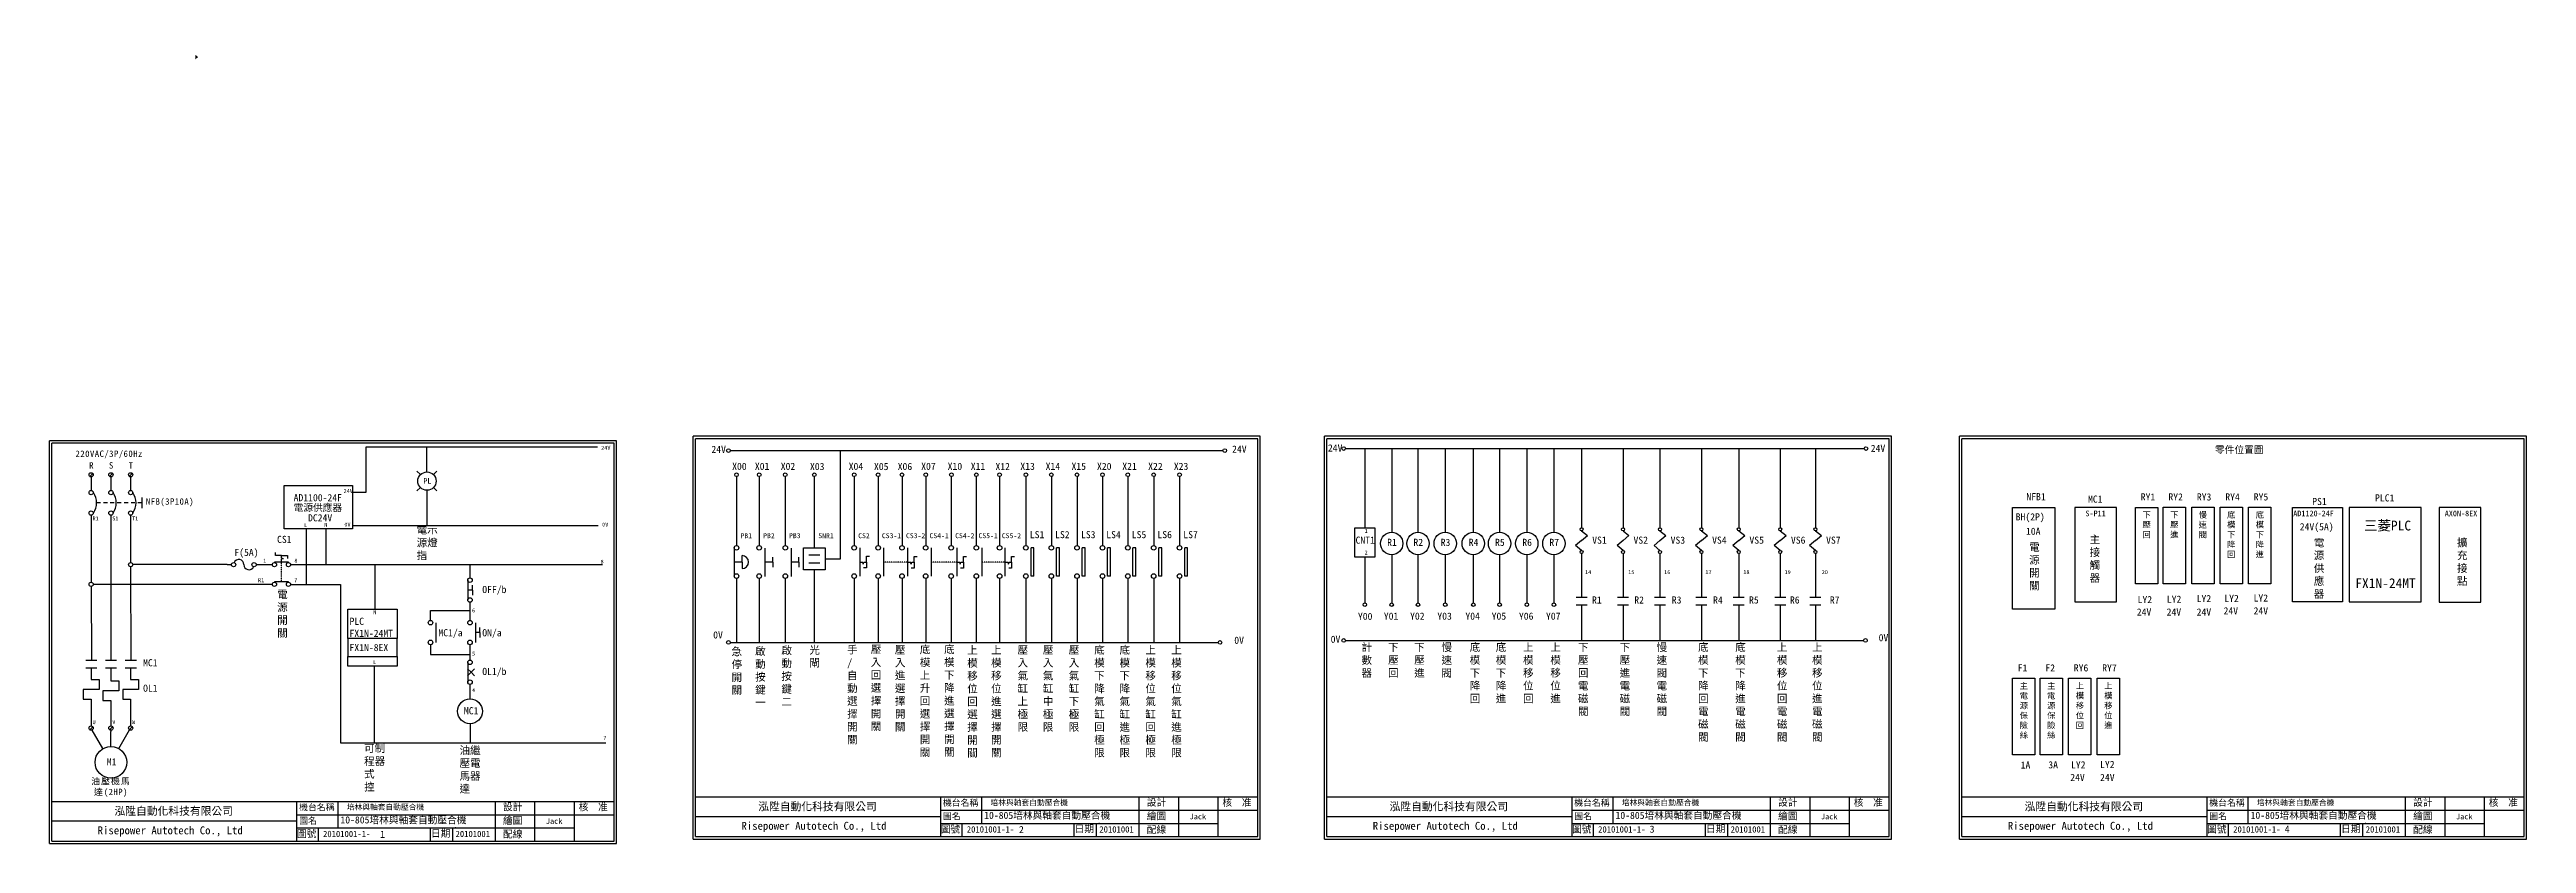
# Model space of a CAD drawing. Extents: x 134 to 1388, y -399 to 3.
import ezdxf
from ezdxf.enums import TextEntityAlignment as Align

# ---------------------------------------------------------------- set-up
doc = ezdxf.new("R2010")
doc.units = 0
doc.linetypes.add('DASHED', pattern=[0.2, 0.1, -0.1])
doc.linetypes.add('HIDDEN9', pattern=[3.5, 2, -1.5])
doc.layers.get('0').update_dxf_attribs({"linetype": 'CONTINUOUS'})
for name, color, linetype in [('7', 7, 'CONTINUOUS'), ('圖框層', 7, 'CONTINUOUS'), ('文字層', 4, 'CONTINUOUS'), ('標尺寸層', 3, 'CONTINUOUS')]:
    doc.layers.add(name, color=color, linetype=linetype)
doc.styles.add('CNS', font='romanc.shx', dxfattribs={"bigfont": 'chineset.shx'})
doc.styles.add('STSL', font='KAIU.TTF')
doc.styles.add('標楷體', font='KAIU.TTF')

# ---------------------------------------------------------------- blocks, each defined once
blk = doc.blocks.new('門把組立機圖框')
at = {"layer": '圖框層', "color": 7}
for p, q in [((287, 0), (0, 0)), ((0, -204), (0, 0)), ((287, -204), (287, 0)), ((285.8, -1.2), (1.2, -1.2)), ((1.2, -202.7), (1.2, -1.2)), ((285.8, -202.7), (285.8, -1.2)), ((1.2, -182.7), (111.7, -182.7)), ((111.7, -182.7), (285.8, -182.7)), ((125.3, -202.7), (125.3, -182.7)), ((225.8, -202.7), (225.8, -182.7)), ((245.8, -202.7), (245.8, -182.7)), ((265.8, -202.7), (265.8, -182.7)), ((125.3, -189.4), (285.8, -189.4)), ((125.3, -196.1), (265.8, -196.1)), ((136.2, -202.7), (136.2, -196)), ((0, -204), (287, -204)), ((1.2, -202.7), (285.8, -202.7))]:
    blk.add_line(p, q, dxfattribs=at)
at = {"layer": '圖框層', "color": 4}
blk.add_point((205.5, -196.1), dxfattribs=at)
at = {"layer": '標尺寸層', "color": 7}
for p, q in [((146.1, -196.1), (146.1, -182.7)), ((125.3, -192.7), (1.2, -192.7)), ((192.9, -202.7), (192.9, -196.1)), ((204.2, -202.7), (204.2, -196.1))]:
    blk.add_line(p, q, dxfattribs=at)
at = {"insert": (147.3, -190.2), "char_height": 3.6, "width": 80.5, "attachment_point": 1, "style": 'CNS'}
blk.add_mtext('{\\fDFKai-SB|b0|i0|c136|p65;\\C4;10-805培林與軸套自動壓合機}', dxfattribs=at)
at = {"layer": '圖框層', "color": 4, "style": 'STSL'}
for s, height, p in [('泓陞自動化科技有限公司', 4, (32.9, -189.5)), ('培林與軸套自動壓合機', 2.8, (150.5, -186.9)), ('設計', 3.6, (229.6, -187.2)), ('核  准', 3.6, (267.9, -187.3)), ('Risepower Autotech Co., Ltd', 4, (24.4, -199.3)), ('圖號', 3.6, (125.3, -200.8)), ('20101001-1-', 3.2, (138.5, -200.7)), ('日期', 3.6, (193.1, -200.6)), ('繪圖', 3.6, (229.6, -194.1)), ('配線', 3.6, (229.6, -201)), ('Jack', 2.8, (251.3, -194))]:
    blk.add_text(s, height=height, dxfattribs=at).set_placement(p)
at = {"layer": '文字層', "color": 4, "style": 'STSL'}
for s, p in [('機台名稱', (126.4, -187.2)), ('圖名', (126.4, -194)), ('20101001', (205.6, -200.7))]:
    blk.add_text(s, height=3.2, dxfattribs=at).set_placement(p)
blk = doc.blocks.new('FUSE')
at = {"color": 7}
for p, q in [((0, 0), (2.1, 0)), ((14.6, 0), (16.8, 0))]:
    blk.add_line(p, q, dxfattribs=at)
for centre in [(3.2, 0), (13.6, 0)]:
    blk.add_circle(centre, 1.07)
for centre, start, end in [((5.8, 0), 0, 156.116), ((11, 0), 180, 336.116)]:
    blk.add_arc(centre, 2.59, start, end, dxfattribs=at)

msp = doc.modelspace()

# ---------------------------------------------------------------- hatches: boundary and pattern name
at = {"layer": '標尺寸層'}
h = msp.add_hatch(color=7, dxfattribs=at)
edge = h.paths.add_edge_path(flags=17)
edge.add_line((209.3, -0.8), (207.8, -2))
edge = h.paths.add_edge_path(flags=17)
edge.add_line((209.3, -0.8), (207.8, 0.4))
edge = h.paths.add_edge_path(flags=16)
edge.add_line((207.8, 3), (207.8, -4.7))
h.paths.add_polyline_path([(207.8, 3), (207.8, -4.7)], flags=17)
edge = h.paths.add_edge_path()
edge.add_line((209.3, -0.8), (207.8, -2))
edge.add_line((209.3, -0.8), (207.8, 0.4))
edge.add_line((207.8, 3), (207.8, -4.7))

# ---------------------------------------------------------------- linework, layer by layer
for p, q in [((411.4, -198.4), (294.1, -198.4)), ((294.1, -198.4), (294.1, -221.4)), ((325.1, -207), (325.1, -198.4)), ((534.4, -255), (534.4, -200.1)), ((155.9, -211.7), (154.4, -213.2)), ((165.9, -211.7), (164.4, -213.2)), ((175.9, -211.7), (174.4, -213.2)), ((321.8, -212.3), (320, -210.5)), ((325.1, -210.9), (325.1, -207)), ((328.4, -212.3), (330.1, -210.5)), ((294.1, -221.4), (287.4, -221.4)), ((321.8, -218.9), (320, -220.6)), ((325.1, -220.2), (325.1, -224.2)), ((325.1, -224.2), (325.1, -238.3)), ((328.4, -218.9), (330.1, -220.6)), ((155.1, -232.9), (155.1, -266.8)), ((165.1, -232.9), (165.1, -306.3)), ((175.1, -232.9), (175.1, -256.8)), ((264, -239.8), (264, -267.9)), ((273.9, -239.8), (273.9, -257.9)), ((411.7, -238.3), (287.4, -238.3)), ((632.4, -249.4), (630.9, -249.4)), ((645.3, -249.4), (643.8, -249.4)), ((658.3, -249.4), (656.8, -249.4)), ((671.2, -249.4), (669.7, -249.4)), ((684, -249.4), (682.5, -249.4)), ((697.1, -249.4), (695.6, -249.4)), ((710.2, -249.4), (708.7, -249.4)), ((794.9, -254.2), (794.9, -239.2)), ((794.9, -239.2), (799.9, -239.2)), ((799.9, -239.2), (804.9, -239.2)), ((804.9, -239.2), (804.9, -254.2)), ((175.1, -259), (175.2, -306.3)), ((224, -257.9), (176.2, -257.9)), ((240.8, -257.9), (246.8, -257.9)), ((248.5, -253.3), (248.5, -251.8)), ((251.5, -253.3), (248.5, -253.3)), ((251.5, -253.3), (254.5, -253.3)), ((252.5, -254.9), (251.5, -254.6)), ((252.5, -254.9), (251.5, -255.1)), ((254.5, -253.3), (254.5, -254.8)), ((256.1, -257.9), (414, -257.9)), ((270.9, -257.9), (358.9, -257.9)), ((298.7, -257.9), (298.7, -280.3)), ((346.9, -264.7), (346.9, -257.9)), ((484.6, -256.6), (484.6, -253.2)), ((484.6, -256.6), (484.6, -259.9)), ((500.2, -256.7), (500.2, -254.2)), ((500.2, -256.7), (500.2, -259.2)), ((513.4, -256.7), (513.4, -254.2)), ((513.4, -256.7), (513.4, -259.2)), ((526.7, -255), (534.4, -255)), ((546, -257.6), (545.7, -256.6)), ((546, -257.6), (546.3, -256.6)), ((547.6, -259.6), (546.1, -259.6)), ((547.6, -256.6), (547.6, -253.6)), ((547.6, -253.6), (549.1, -253.6)), ((547.6, -256.6), (547.6, -259.6)), ((570.2, -257.7), (569.9, -256.7)), ((570.2, -257.7), (570.5, -256.7)), ((570.2, -257.7), (570.2, -256.7)), ((571.8, -259.7), (570.3, -259.7)), ((571.8, -256.7), (571.8, -253.7)), ((571.8, -253.7), (573.3, -253.7)), ((571.8, -256.7), (571.8, -259.7)), ((595.1, -257.7), (594.8, -256.7)), ((595.1, -257.7), (595.4, -256.7)), ((595.1, -257.7), (595.1, -256.7)), ((596.7, -259.7), (595.2, -259.7)), ((596.7, -256.7), (596.7, -253.7)), ((596.7, -253.7), (598.2, -253.7)), ((596.7, -256.7), (596.7, -259.7)), ((619.5, -257.7), (619.3, -256.7)), ((619.5, -257.7), (619.8, -256.7)), ((619.5, -257.7), (619.5, -256.7)), ((621.1, -259.7), (619.6, -259.7)), ((621.1, -256.7), (621.1, -253.7)), ((621.1, -253.7), (622.6, -253.7)), ((621.1, -256.7), (621.1, -259.7)), ((804.9, -254.2), (794.9, -254.2)), ((155.1, -269), (155.2, -306.3)), ((246.8, -267.9), (156.2, -267.9)), ((256.1, -267.9), (281.3, -267.9)), ((281.3, -267.9), (281.3, -348.1)), ((345.8, -265.8), (345.8, -275.8)), ((348.1, -270.8), (348.1, -268.3)), ((348.1, -270.8), (348.1, -273.3)), ((632.4, -263.7), (630.9, -263.7)), ((645.3, -263.7), (643.8, -263.7)), ((658.3, -263.7), (656.8, -263.7)), ((671.2, -263.7), (669.7, -263.7)), ((684, -263.7), (682.5, -263.7)), ((697.1, -263.7), (695.6, -263.7)), ((710.2, -263.7), (708.7, -263.7)), ((285.1, -280.4), (310.1, -280.4)), ((285.1, -295.4), (285.1, -280.4)), ((310.1, -280.4), (310.1, -295.4)), ((326.9, -286.2), (326.9, -281.2)), ((326.9, -281.2), (346.9, -281.2)), ((329.6, -287.3), (329.6, -297.3)), ((346.9, -286.2), (346.9, -277)), ((349.6, -287.3), (349.6, -297.3)), ((310.1, -295.4), (285.1, -295.4)), ((285.1, -295.4), (285.1, -304.4)), ((310.1, -304.4), (310.1, -295.4)), ((326.9, -298.5), (326.9, -303.5)), ((346.9, -306.2), (346.9, -298.5)), ((351.9, -292.3), (351.9, -289.8)), ((351.9, -292.3), (351.9, -294.8)), ((155.1, -310.2), (155.1, -316.1)), ((165.1, -310.2), (165.1, -316.8)), ((175.1, -310.2), (175.1, -316.1)), ((285.1, -304.4), (310.1, -304.4)), ((285.1, -309.4), (285.1, -304.4)), ((310.1, -309.4), (285.1, -309.4)), ((298.4, -309.4), (298.4, -348.1)), ((310.1, -304.4), (310.1, -309.4)), ((326.9, -303.5), (346.9, -303.5)), ((345.7, -314.2), (349.2, -310.6)), ((347.5, -312.4), (345.7, -310.6)), ((345.8, -307.4), (345.8, -317.4)), ((347.5, -312.4), (349.2, -314.2)), ((159.1, -321.1), (151.1, -321.1)), ((151.1, -321.1), (151.1, -326.1)), ((155.1, -316.1), (159.1, -316.1)), ((159.1, -316.1), (159.1, -321.1)), ((169.1, -321.8), (161.1, -321.8)), ((161.1, -321.8), (161.1, -326.8)), ((165.1, -316.8), (169.1, -316.8)), ((169.1, -316.8), (169.1, -321.8)), ((179.1, -321.1), (171.1, -321.1)), ((171.1, -321.1), (171.1, -326.1)), ((175.1, -316.1), (179.1, -316.1)), ((179.1, -316.1), (179.1, -321.1)), ((346.9, -325.9), (346.9, -318.5)), ((151.1, -326.1), (155.1, -326.1)), ((155.1, -326.1), (155.1, -331.1)), ((155.1, -326.1), (155.1, -339.7)), ((161.1, -326.8), (165.1, -326.8)), ((165.1, -326.8), (165.1, -339.7)), ((171.1, -326.1), (175.1, -326.1)), ((175.1, -326.1), (175.1, -339.7)), ((346.9, -338.5), (346.9, -348.1)), ((155.9, -340), (154.4, -341.5)), ((161.1, -351.1), (155.6, -341.7)), ((165.9, -340), (164.4, -341.5)), ((165.1, -341.8), (165.1, -342.4)), ((165.1, -350), (165.1, -342.4)), ((169.1, -351.1), (174.6, -341.6)), ((175.9, -340), (174.4, -341.5)), ((281.3, -348.1), (415.7, -348.1))]:
    msp.add_line(p, q)
at = {"color": 7, "linetype": 'HIDDEN9'}
msp.add_line((180.8, -226.6), (157.8, -226.6), dxfattribs=at)
for points in [[(252.9, -217.9), (287.4, -217.9), (287.4, -239.7), (252.9, -239.7)], [(515.7, -249.4), (526.7, -249.4), (526.7, -260.6), (515.7, -260.6)]]:
    msp.add_lwpolyline(points, close=True)
at = {"color": 7}
for points in [[(1180.4, -228.9), (1159.3, -228.9), (1159.3, -276.8), (1180.4, -276.8)], [(1334.7, -228.9), (1298.2, -228.9), (1298.2, -276.8), (1334.7, -276.8)], [(1364.9, -228.9), (1343.8, -228.9), (1343.8, -276.9), (1364.9, -276.9)]]:
    msp.add_lwpolyline(points, close=True, dxfattribs=at)
for centre, radius in [((155.1, -212.4), 1.07), ((165.1, -212.4), 1.07), ((175.1, -212.4), 1.07), ((325.1, -215.6), 4.64), ((155.1, -221.4), 1.07), ((165.1, -221.4), 1.07), ((175.1, -221.4), 1.07), ((155.1, -231.8), 1.07), ((165.1, -231.8), 1.07), ((175.1, -231.8), 1.07), ((175.1, -257.9), 1.07), ((155.1, -267.9), 1.07), ((346.9, -332.2), 6.3), ((155.1, -340.7), 1.07), ((165.1, -358), 8), ((165.1, -340.7), 1.07), ((175.1, -340.7), 1.07)]:
    msp.add_circle(centre, radius)
for centre in [(148.8, -226.6), (158.8, -226.6), (168.8, -226.6)]:
    msp.add_arc(centre, 9.05, 325.1286, 34.8714, dxfattribs=at)
msp.add_arc((484.6, -256.6), 3.31, 270, 90)
at = {"layer": '7'}
for p, q in [((247.9, -256.5), (255, -256.5)), ((251.5, -254.6), (251.5, -253.3)), ((251.5, -256.5), (251.5, -255.1)), ((544.4, -256.6), (545.7, -256.6)), ((546.3, -256.6), (547.6, -256.6)), ((568.6, -256.7), (569.9, -256.7)), ((570.5, -256.7), (571.8, -256.7)), ((593.5, -256.7), (594.8, -256.7)), ((595.4, -256.7), (596.7, -256.7)), ((617.9, -256.7), (619.3, -256.7)), ((619.8, -256.7), (621.1, -256.7)), ((247.9, -266.5), (255, -266.5))]:
    msp.add_line(p, q, dxfattribs=at)
at = {"layer": '7', "linetype": 'DASHED'}
msp.add_line((251.5, -266.5), (251.5, -256.5), dxfattribs=at)
at = {"layer": '7'}
for centre in [(247.9, -257.9), (255, -257.9), (247.9, -267.9), (255, -267.9)]:
    msp.add_circle(centre, 1.07, dxfattribs=at)
at = {"layer": '標尺寸層', "color": 7}
for p, q in [((478.6, -200.1), (728.1, -200.1)), ((790.1, -199.1), (1052.7, -199.1)), ((799.9, -199.1), (799.9, -239.2)), ((813.5, -199.1), (813.5, -241.5)), ((826.8, -199.1), (826.8, -241.5)), ((840.6, -199.1), (840.6, -241.5)), ((854.8, -199.1), (854.8, -241.5)), ((868.1, -199.1), (868.1, -241.5)), ((881.9, -199.1), (881.9, -241.5)), ((895.6, -199.1), (895.6, -241.5)), ((909.6, -199.1), (909.6, -239.2)), ((930.6, -199.1), (930.6, -239.2)), ((949.3, -199.1), (949.3, -239.2)), ((970.3, -199.1), (970.3, -239.2)), ((989.2, -199.1), (989.2, -239.2)), ((1010.2, -199.1), (1010.2, -239.2)), ((1028, -199.1), (1028, -239.2)), ((155.1, -213.5), (155.1, -220.4)), ((165.1, -213.5), (165.1, -220.4)), ((175.1, -213.5), (175.1, -220.4)), ((180.8, -223.9), (180.8, -229.3)), ((481.8, -213.4), (481.8, -248.3)), ((493.3, -213.4), (493.3, -248.3)), ((506.5, -213.4), (506.5, -248.3)), ((521.2, -213.4), (521.2, -249.4)), ((541.4, -213.4), (541.4, -248.3)), ((553.5, -213.4), (553.5, -248.3)), ((565.6, -213.4), (565.6, -248.3)), ((577.6, -213.4), (577.6, -248.3)), ((590.5, -213.4), (590.5, -248.3)), ((603.2, -213.4), (603.2, -248.3)), ((615, -213.4), (615, -248.3)), ((628.3, -213.4), (628.3, -248.3)), ((641.2, -213.4), (641.2, -248.3)), ((654.2, -213.4), (654.2, -248.3)), ((667.1, -213.4), (667.1, -248.3)), ((679.9, -213.4), (679.9, -248.3)), ((693, -213.4), (693, -248.3)), ((706.1, -213.4), (706.1, -248.3)), ((155.1, -232.9), (155.1, -232.9)), ((165.1, -232.9), (165.1, -232.9)), ((175.1, -232.9), (175.1, -232.9)), ((480.7, -249.4), (480.7, -263.7)), ((496.4, -263.9), (496.4, -249.6)), ((509.6, -263.9), (509.6, -249.6)), ((544.4, -263.7), (544.4, -249.4)), ((556.4, -263.7), (556.4, -249.4)), ((568.6, -263.7), (568.6, -249.4)), ((580.5, -263.7), (580.5, -249.4)), ((593.5, -263.7), (593.5, -249.4)), ((606.2, -263.7), (606.2, -249.4)), ((617.9, -263.7), (617.9, -249.4)), ((630.9, -263.7), (630.9, -249.4)), ((632.4, -263.7), (632.4, -249.4)), ((643.8, -263.7), (643.8, -249.4)), ((645.3, -263.7), (645.3, -249.4)), ((656.8, -263.7), (656.8, -249.4)), ((658.3, -263.7), (658.3, -249.4)), ((669.7, -263.7), (669.7, -249.4)), ((671.2, -263.7), (671.2, -249.4)), ((682.5, -263.7), (682.5, -249.4)), ((684, -263.7), (684, -249.4)), ((695.6, -263.7), (695.6, -249.4)), ((697.1, -263.7), (697.1, -249.4)), ((708.7, -263.7), (708.7, -249.4)), ((710.2, -263.7), (710.2, -249.4)), ((909.6, -245.7), (906.6, -248.2)), ((909.6, -250.7), (906.6, -248.2)), ((909.6, -240.7), (912.6, -243.2)), ((909.6, -245.7), (912.6, -243.2)), ((930.6, -245.7), (927.6, -248.2)), ((930.6, -250.7), (927.6, -248.2)), ((930.6, -240.7), (933.6, -243.2)), ((930.6, -245.7), (933.6, -243.2)), ((949.3, -245.7), (946.3, -248.2)), ((949.3, -250.7), (946.3, -248.2)), ((949.3, -240.7), (952.3, -243.2)), ((949.3, -245.7), (952.3, -243.2)), ((970.3, -245.7), (967.3, -248.2)), ((970.3, -250.7), (967.3, -248.2)), ((970.3, -240.7), (973.3, -243.2)), ((970.3, -245.7), (973.3, -243.2)), ((989.2, -245.7), (986.2, -248.2)), ((989.2, -250.7), (986.2, -248.2)), ((989.2, -240.7), (992.2, -243.2)), ((989.2, -245.7), (992.2, -243.2)), ((1010.2, -245.7), (1007.2, -248.2)), ((1010.2, -250.7), (1007.2, -248.2)), ((1010.2, -240.7), (1013.2, -243.2)), ((1010.2, -245.7), (1013.2, -243.2)), ((1028, -245.7), (1025, -248.2)), ((1028, -250.7), (1025, -248.2)), ((1028, -240.7), (1031, -243.2)), ((1028, -245.7), (1031, -243.2)), ((484.6, -256.6), (480.7, -256.6)), ((500.2, -256.7), (496.4, -256.7)), ((513.4, -256.7), (509.6, -256.7)), ((518.4, -253), (524, -253)), ((518.4, -257), (524, -257)), ((521.2, -260.6), (521.2, -297.3)), ((799.9, -254.2), (799.9, -277.3)), ((813.5, -252.8), (813.5, -277.3)), ((826.8, -252.8), (826.8, -277.3)), ((840.6, -252.8), (840.6, -277.3)), ((854.8, -252.8), (854.8, -277.3)), ((868.1, -252.8), (868.1, -277.3)), ((881.9, -252.8), (881.9, -277.3)), ((895.6, -252.8), (895.6, -277.3)), ((909.6, -252.2), (909.6, -274.3)), ((930.6, -252.2), (930.6, -274.3)), ((949.3, -252.2), (949.3, -274.3)), ((970.3, -252.2), (970.3, -274.3)), ((989.2, -252.2), (989.2, -274.3)), ((1010.2, -252.2), (1010.2, -274.3)), ((1028, -252.2), (1028, -274.3)), ((348.1, -270.8), (345.8, -270.8)), ((481.8, -264.8), (481.8, -297.3)), ((493.3, -264.8), (493.3, -297.3)), ((506.5, -264.8), (506.5, -297.3)), ((541.4, -264.8), (541.4, -297.3)), ((541.4, -264.8), (541.4, -297.3)), ((553.5, -264.8), (553.5, -297.3)), ((565.6, -264.8), (565.6, -297.3)), ((577.6, -264.8), (577.6, -297.3)), ((590.5, -264.8), (590.5, -297.3)), ((603.2, -264.8), (603.2, -297.3)), ((603.2, -264.8), (603.2, -297.3)), ((615, -264.8), (615, -297.3)), ((628.3, -264.8), (628.3, -297.3)), ((628.3, -264.8), (628.3, -297.3)), ((641.2, -264.8), (641.2, -297.3)), ((641.2, -264.8), (641.2, -297.3)), ((654.2, -264.8), (654.2, -297.3)), ((654.2, -264.8), (654.2, -297.3)), ((667.1, -264.8), (667.1, -297.3)), ((667.1, -264.8), (667.1, -297.3)), ((679.9, -264.8), (679.9, -297.3)), ((679.9, -264.8), (679.9, -297.3)), ((693, -264.8), (693, -297.3)), ((693, -264.8), (693, -297.3)), ((706.1, -264.8), (706.1, -297.3)), ((706.1, -264.8), (706.1, -297.3)), ((906.8, -274.3), (912.4, -274.3)), ((927.8, -274.3), (933.3, -274.3)), ((946.5, -274.3), (952.1, -274.3)), ((967.5, -274.3), (973.1, -274.3)), ((986.4, -274.3), (992, -274.3)), ((1007.4, -274.3), (1013, -274.3)), ((1025.2, -274.3), (1030.8, -274.3)), ((906.8, -278.2), (912.4, -278.2)), ((909.6, -278.2), (909.6, -296.3)), ((927.8, -278.2), (933.3, -278.2)), ((930.6, -278.2), (930.6, -296.3)), ((946.5, -278.2), (952.1, -278.2)), ((949.3, -278.2), (949.3, -296.3)), ((967.5, -278.2), (973.1, -278.2)), ((970.3, -278.2), (970.3, -296.3)), ((986.4, -278.2), (992, -278.2)), ((989.2, -278.2), (989.2, -296.3)), ((1007.4, -278.2), (1013, -278.2)), ((1010.2, -278.2), (1010.2, -296.3)), ((1025.2, -278.2), (1030.8, -278.2)), ((1028, -278.2), (1028, -296.3)), ((351.9, -292.3), (349.6, -292.3)), ((478.8, -297.3), (725.7, -297.3)), ((790.1, -296.3), (1052.4, -296.3)), ((152.4, -306.3), (158, -306.3)), ((152.4, -310.2), (158, -310.2)), ((155.1, -310.2), (155.1, -316.1)), ((162.4, -306.3), (168, -306.3)), ((162.4, -310.2), (168, -310.2)), ((172.4, -306.3), (178, -306.3)), ((172.4, -310.2), (178, -310.2))]:
    msp.add_line(p, q, dxfattribs=at)
at = {"layer": '標尺寸層', "color": 7, "linetype": 'DASHED'}
for p, q in [((568.6, -256.7), (556.4, -256.7)), ((593.5, -256.7), (580.5, -256.7)), ((617.9, -256.7), (606.2, -256.7))]:
    msp.add_line(p, q, dxfattribs=at)
at = {"layer": '標尺寸層', "color": 7}
for points in [[(1127.7, -228.9), (1149.2, -228.9), (1149.2, -280.4), (1127.7, -280.4)], [(1190.1, -228.9), (1201.4, -228.9), (1201.4, -267.7), (1190.1, -267.7)], [(1204, -228.8), (1215.3, -228.8), (1215.3, -267.6), (1204, -267.6)], [(1218.5, -228.8), (1229.8, -228.8), (1229.8, -267.6), (1218.5, -267.6)], [(1232.9, -228.8), (1244.2, -228.8), (1244.2, -267.6), (1232.9, -267.6)], [(1247.3, -228.8), (1258.6, -228.8), (1258.6, -267.6), (1247.3, -267.6)], [(1269.5, -228.9), (1294.9, -228.9), (1294.9, -276.8), (1269.5, -276.8)], [(1127.8, -315.4), (1139.1, -315.4), (1139.1, -354.2), (1127.8, -354.2)], [(1141.8, -315.4), (1153.1, -315.4), (1153.1, -354.2), (1141.8, -354.2)], [(1156.2, -315.4), (1167.5, -315.4), (1167.5, -354.2), (1156.2, -354.2)], [(1170.6, -315.4), (1181.9, -315.4), (1181.9, -354.2), (1170.6, -354.2)]]:
    msp.add_lwpolyline(points, close=True, dxfattribs=at)
for centre, radius in [((477.7, -200.1), 0.92), ((729, -200.1), 0.92), ((789.2, -199.1), 0.92), ((1053.6, -199.1), 0.92), ((481.8, -212.4), 0.92), ((493.3, -212.4), 0.92), ((506.5, -212.4), 0.92), ((506.5, -212.4), 0.92), ((521.2, -212.4), 0.92), ((541.4, -212.4), 0.92), ((553.5, -212.4), 0.92), ((565.6, -212.4), 0.92), ((577.6, -212.4), 0.92), ((577.6, -212.4), 0.92), ((590.6, -212.4), 0.92), ((603.2, -212.4), 0.92), ((615, -212.4), 0.92), ((628.3, -212.4), 0.92), ((641.2, -212.4), 0.92), ((654.2, -212.4), 0.92), ((667.1, -212.4), 0.92), ((679.9, -212.4), 0.92), ((693, -212.4), 0.92), ((706.1, -212.4), 0.92), ((481.8, -249.4), 1.15), ((493.3, -249.4), 1.15), ((506.5, -249.4), 1.15), ((541.4, -249.4), 1.15), ((553.5, -249.4), 1.15), ((565.6, -249.4), 1.15), ((577.6, -249.4), 1.15), ((590.5, -249.4), 1.15), ((603.2, -249.4), 1.15), ((615, -249.4), 1.15), ((628.3, -249.4), 1.15), ((641.2, -249.4), 1.15), ((654.2, -249.4), 1.15), ((667.1, -249.4), 1.15), ((679.9, -249.4), 1.15), ((693, -249.4), 1.15), ((706.1, -249.4), 1.15), ((813.5, -247.2), 5.66), ((826.8, -247.2), 5.66), ((840.6, -247.2), 5.66), ((854.8, -247.2), 5.66), ((868.1, -247.2), 5.66), ((881.9, -247.2), 5.66), ((895.6, -247.2), 5.66), ((909.6, -240), 0.751), ((909.6, -251.5), 0.751), ((930.6, -240), 0.751), ((930.6, -251.5), 0.751), ((949.3, -240), 0.751), ((949.3, -251.5), 0.751), ((970.3, -240), 0.751), ((970.3, -251.5), 0.751), ((989.2, -240), 0.751), ((989.2, -251.5), 0.751), ((1010.2, -240), 0.751), ((1010.2, -251.5), 0.751), ((1028, -240), 0.751), ((1028, -251.5), 0.751), ((481.8, -263.7), 1.15), ((493.3, -263.7), 1.15), ((506.5, -263.7), 1.15), ((541.4, -263.7), 1.15), ((553.5, -263.7), 1.15), ((565.6, -263.7), 1.15), ((577.6, -263.7), 1.15), ((590.5, -263.7), 1.15), ((603.2, -263.7), 1.15), ((615, -263.7), 1.15), ((628.3, -263.7), 1.15), ((641.2, -263.7), 1.15), ((654.2, -263.7), 1.15), ((667.1, -263.7), 1.15), ((679.9, -263.7), 1.15), ((693, -263.7), 1.15), ((706.1, -263.7), 1.15), ((346.9, -265.8), 1.15), ((346.9, -275.8), 1.15), ((326.9, -287.3), 1.15), ((346.9, -287.3), 1.15), ((799.9, -278.2), 0.92), ((813.5, -278.2), 0.92), ((826.8, -278.2), 0.92), ((840.6, -278.2), 0.92), ((854.8, -278.2), 0.92), ((868.1, -278.2), 0.92), ((881.9, -278.2), 0.92), ((895.6, -278.2), 0.92), ((326.9, -297.3), 1.15), ((346.9, -297.3), 1.15), ((477.7, -297.3), 0.92), ((726.6, -297.3), 0.92), ((789.2, -296.3), 0.92), ((1053.3, -296.3), 0.92), ((346.9, -307.4), 1.15), ((346.9, -317.4), 1.15)]:
    msp.add_circle(centre, radius, dxfattribs=at)

# ---------------------------------------------------------------- block references
at = {"color": 7}
for name, p in [('門把組立機圖框', (134, -195.2)), ('門把組立機圖框', (459.9, -192.9)), ('門把組立機圖框', (779.5, -192.9)), ('門把組立機圖框', (1101, -192.9)), ('FUSE', (224, -257.9))]:
    msp.add_blockref(name, p, dxfattribs=at)

# ---------------------------------------------------------------- texts
msp.add_text('PL', height=2.86, dxfattribs=at).set_placement((325.3, -215.5), align=Align.MIDDLE_CENTER)
at = {"color": 0, "char_height": 3.25, "style": '標楷體'}
for s, insert, width, attachment_point in [('\\pt6.5;{\\T1.1;220VAC/3P/60Hz}', (147.2, -200.1), 35.213, 1), ('\\pt6.5;{\\T1.1;R}', (154.1, -206), 2, 1), ('\\pt6.5;{\\T1.1;S}', (164.1, -206), 2, 1), ('\\pt6.5;{\\T1.1;T}', (174.1, -206), 2, 1), ('\\pt6.5;{\\T1.1;NFB(3P10A)}', (195, -224.3), 24.607, 2), ('{\\T1.1;油壓機馬達(2HP)}', (165.1, -366), 24.145, 2)]:
    msp.add_mtext(s, dxfattribs=dict(at, insert=insert, width=width, attachment_point=attachment_point))
at = {"char_height": 3.6, "attachment_point": 1, "style": 'CNS'}
for s, insert, width in [('{\\fDFKai-SB|b0|i0|c136|p65;\\C4;1}', (301.4, -392.7), 7.386), ('{\\fDFKai-SB|b0|i0|c136|p65;\\C4;2}', (624.8, -390.3), 7.386), ('{\\fDFKai-SB|b0|i0|c136|p65;\\C4;3}', (944.1, -390.1), 3.816), ('{\\fDFKai-SB|b0|i0|c136|p65;\\C4;4}', (1265.6, -390.1), 3.816)]:
    msp.add_mtext(s, dxfattribs=dict(at, insert=insert, width=width))
at = {"layer": '圖框層', "color": 4, "style": 'STSL'}
for s, height, p in [('24V', 2, (413.3, -199.7)), ('24V', 3.6, (469.1, -201.3)), ('24V', 3.6, (732.7, -201.2)), ('零件位置圖', 3.6, (1230.3, -201.5)), ('X00', 3.6, (479.6, -209.9)), ('X01', 3.6, (491.1, -209.9)), ('X02', 3.6, (504.2, -209.9)), ('X03', 3.6, (519, -210)), ('X04', 3.6, (538.6, -209.9)), ('X05', 3.6, (551.4, -210)), ('X06', 3.6, (563.4, -210)), ('X07', 3.6, (575.3, -209.9)), ('X10', 3.6, (588.7, -209.9)), ('X11', 3.6, (600.4, -209.9)), ('X12', 3.6, (612.9, -210)), ('X13', 3.6, (625.5, -209.9)), ('X14', 3.6, (638.3, -209.9)), ('X15', 3.6, (651.4, -209.9)), ('X20', 3.6, (664.3, -209.9)), ('X21', 3.6, (677.1, -209.9)), ('X22', 3.6, (690.2, -209.9)), ('X23', 3.6, (703.2, -209.9)), ('AD1100-24F', 3.6, (257.6, -225.8)), ('24V', 2, (282.9, -221.6)), ('NFB1', 3.6, (1134.8, -225.3)), ('MC1', 3.6, (1166, -226.5)), ('RY1', 3.6, (1192.7, -225.4)), ('RY2', 3.6, (1206.7, -225.4)), ('RY3', 3.6, (1221.1, -225.4)), ('RY4', 3.6, (1235.5, -225.4)), ('RY5', 3.6, (1249.9, -225.4)), ('PS1', 3.6, (1279.5, -227.7)), ('PLC1', 3.6, (1311.3, -225.9)), ('R1', 2, (155.8, -235.5)), ('S1', 2, (165.8, -235.5)), ('T1', 2, (175.8, -235.5)), ('電源供應器', 3.6, (257.6, -230.8)), ('L', 2, (262.9, -238.9)), ('DC24V', 3.6, (264.9, -236)), ('N', 2, (273.1, -238.8)), ('0V', 2, (283.3, -238.6)), ('0V', 2, (413.8, -238.6)), ('BH(2P)', 3.6, (1129.4, -235.5)), ('S-P11', 2.88, (1164.7, -233.4)), ('AD1120-24F', 2.88, (1269.9, -233.4)), ('24V(5A)', 3.6, (1273.2, -240.5)), ('三菱PLC', 5, (1305.7, -240.6)), ('AX0N-8EX', 2.88, (1346.6, -233.4)), ('F(5A)', 3.6, (227.6, -253.5)), ('CS1', 3.6, (249.2, -246.9)), ('PB1', 2.5, (483.8, -244.5)), ('PB2', 2.5, (495.3, -244.5)), ('PB3', 2.5, (508.4, -244.5)), ('SNR1', 2.5, (523.2, -244.5)), ('CS2', 2.5, (543.4, -244.5)), ('CS3-1', 2.5, (555.4, -244.5)), ('CS3-2', 2.5, (567.6, -244.5)), ('CS4-1', 2.5, (579.5, -244.5)), ('CS4-2', 2.5, (592.5, -244.5)), ('CS5-1', 2.5, (604.3, -244.5)), ('CS5-2', 2.5, (616.1, -244.5)), ('LS1', 3.6, (630.3, -244.5)), ('LS2', 3.6, (643.1, -244.5)), ('LS3', 3.6, (656.2, -244.5)), ('LS4', 3.6, (669, -244.5)), ('LS5', 3.6, (681.9, -244.5)), ('LS6', 3.6, (694.9, -244.5)), ('LS7', 3.6, (708, -244.5)), ('CNT1', 3.6, (795.2, -247.3)), ('1', 2, (799.8, -241.8)), ('R1', 3.6, (811.2, -248.4)), ('R2', 3.6, (824.5, -248.4)), ('R3', 3.6, (838.3, -248.4)), ('R4', 3.6, (852.5, -248.4)), ('R5', 3.6, (865.8, -248.4)), ('R6', 3.6, (879.6, -248.4)), ('R7', 3.6, (893.3, -248.4)), ('VS1', 3.6, (915, -247.3)), ('VS2', 3.6, (935.9, -247.3)), ('VS3', 3.6, (954.7, -247.3)), ('VS4', 3.6, (975.7, -247.3)), ('VS5', 3.6, (994.6, -247.3)), ('VS6', 3.6, (1015.6, -247.3)), ('VS7', 3.6, (1033.4, -247.3)), ('10A', 3.6, (1134.6, -242.8)), ('1', 2, (242.2, -256.9)), ('8', 2, (258, -256.9)), ('8', 2, (413, -257.4)), ('2', 2, (799.8, -252.8)), ('14', 2, (911.4, -262.7)), ('15', 2, (933.2, -262.7)), ('16', 2, (951.4, -262.7)), ('17', 2, (972.3, -262.7)), ('18', 2, (991.5, -262.7)), ('19', 2, (1012.4, -262.7)), ('20', 2, (1031.2, -262.7)), ('R1', 2, (239.6, -266.8)), ('7', 2, (257.9, -266.8)), ('OFF/b', 3.6, (353.1, -272.3)), ('R1', 3.6, (914.9, -277.6)), ('R2', 3.6, (936.3, -277.6)), ('R3', 3.6, (955.3, -277.6)), ('R4', 3.6, (976.2, -277.6)), ('R5', 3.6, (994.4, -277.6)), ('R6', 3.6, (1015.1, -277.6)), ('R7', 3.6, (1035.3, -277.6)), ('FX1N-24MT', 5, (1301.3, -269.8)), ('PLC', 3.6, (285.9, -288.4)), ('N', 2, (297.9, -283)), ('6', 2, (347.9, -282.1)), ('Y00', 3.6, (796.4, -285.9)), ('Y01', 3.6, (809.5, -285.8)), ('Y02', 3.6, (822.8, -285.8)), ('Y03', 3.6, (836.6, -285.8)), ('Y04', 3.6, (850.8, -285.8)), ('Y05', 3.6, (864.1, -285.8)), ('Y06', 3.6, (877.9, -285.8)), ('Y07', 3.6, (891.6, -285.8)), ('FX1N-24MT', 3.6, (285.9, -294.5)), ('FX1N-8EX', 3.6, (285.9, -301.7)), ('MC1/a', 3.6, (330.9, -294.2)), ('ON/a', 3.6, (353.1, -294.2)), ('0V', 3.6, (470, -295.3)), ('0V', 3.6, (733.8, -298)), ('MC1', 3.6, (181.4, -309.4)), ('L', 2, (297.9, -308.3)), ('5', 2, (347.9, -304)), ('OL1/b', 3.6, (353.1, -313.8)), ('F1', 3.6, (1130.4, -312)), ('F2', 3.6, (1144.4, -312)), ('RY6', 3.6, (1158.8, -312)), ('RY7', 3.6, (1173.2, -312)), ('OL1', 3.6, (181.4, -322.3)), ('4', 2, (347.9, -322.5)), ('U', 2, (155.8, -338.7)), ('V', 2, (165.8, -338.7)), ('W', 2, (175.8, -338.7)), ('MC1', 3.6, (343.8, -333.7)), ('7', 2, (414.4, -346.6)), ('M1', 3.6, (163, -359.6))]:
    msp.add_text(s, height=height, dxfattribs=at).set_placement(p)
at = {"layer": '圖框層', "style": 'STSL'}
for s, p in [('24V', (781.2, -200.6)), ('24V', (1056, -200.8)), ('LY2', (1191.1, -277.4)), ('LY2', (1205.9, -277.2)), ('LY2', (1221, -276.9)), ('LY2', (1235, -276.8)), ('LY2', (1249.8, -276.6)), ('24V', (1190.7, -283.7)), ('24V', (1205.8, -283.7)), ('24V', (1221, -283.7)), ('24V', (1234.6, -283.1)), ('24V', (1249.8, -283.1)), ('0V', (782.6, -297.5)), ('0V', (1060, -296.7)), ('1A', (1131.9, -361.2)), ('3A', (1145.9, -361.1)), ('LY2', (1157.4, -361.1)), ('LY2', (1172.1, -360.9)), ('24V', (1157, -367.5)), ('24V', (1172.1, -367.5))]:
    msp.add_text(s, height=3.6, dxfattribs=at).set_placement(p)
at = {"layer": '標尺寸層', "color": 7, "style": 'CNS'}
for s, insert, char_height, width, attachment_point in [('{\\fDFKai-SB|b0|i0|c136|p65;電示\\P源燈\\P指}', (319.9, -238.3), 3.9, 13.454, 1), ('{\\fDFKai-SB|b0|i0|c136|p65;下壓回 }', (1193.6, -231.2), 3, 4.863, 1), ('{\\fDFKai-SB|b0|i0|c136|p65;下壓進 }', (1207.6, -231.2), 3, 4.863, 1), ('{\\fDFKai-SB|b0|i0|c136|p65;慢速閥 }', (1222, -231.2), 3, 5.038, 1), ('{\\fDFKai-SB|b0|i0|c136|p65;底模下降回 }', (1236.4, -231.2), 3, 5.038, 1), ('{\\fDFKai-SB|b0|i0|c136|p65;底模下降進 }', (1250.9, -231.2), 3, 5.038, 1), ('{\\fDFKai-SB|b0|i0|c136|p65;電源開關}', (1136.2, -247.1), 3.9, 4.961, 1), ('{\\fDFKai-SB|b0|i0|c136|p65;主接觸器}', (1166.8, -243.2), 3.9, 4.229, 1), ('{\\fDFKai-SB|b0|i0|c136|p65;電源供應器}', (1280.3, -244.8), 3.9, 4.961, 1), ('{\\fDFKai-SB|b0|i0|c136|p65;擴充接點}', (1352.8, -244.8), 3.9, 7.157, 1), ('{\\fDFKai-SB|b0|i0|c136|p65;電源開關}', (249.3, -271.1), 3.9, 5.853, 1), ('{\\fDFKai-SB|b0|i0|c136|p65;急停開關}', (479.3, -300), 3.9, 4.961, 1), ('{\\fDFKai-SB|b0|i0|c136|p65;啟動按鍵一}', (493.9, -314.8), 3.9, 5.331, 5), ('{\\fDFKai-SB|b0|i0|c136|p65;啟動按鍵二}', (507.2, -314.4), 3.9, 4.961, 5), ('{\\fDFKai-SB|b0|i0|c136|p65;光閘}', (518.7, -299.2), 3.9, 4.124, 1), ('{\\fDFKai-SB|b0|i0|c136|p65;手\\P/\\P自動選擇開關}', (537.8, -299.1), 3.9, 6.679, 1), ('{\\fDFKai-SB|b0|i0|c136|p65;壓入回\\P選擇開關}', (549.8, -298.9), 3.9, 6.679, 1), ('{\\fDFKai-SB|b0|i0|c136|p65;壓入進選擇開關}', (562, -299.1), 3.9, 6.679, 1), ('{\\fDFKai-SB|b0|i0|c136|p65;底模上升回選擇開關}', (574.6, -299), 3.9, 6.679, 1), ('{\\fDFKai-SB|b0|i0|c136|p65;底模下降進選擇開關}', (586.9, -298.9), 3.9, 6.679, 1), ('{\\fDFKai-SB|b0|i0|c136|p65;上模移位回選擇開關}', (598.6, -299.3), 3.9, 6.679, 1), ('{\\fDFKai-SB|b0|i0|c136|p65;上模移位進選擇開關}', (610.7, -299.2), 3.9, 6.679, 1), ('{\\fDFKai-SB|b0|i0|c136|p65;壓入氣缸上極限}', (624.1, -299.2), 3.9, 6.679, 1), ('{\\fDFKai-SB|b0|i0|c136|p65;壓入氣缸中極限}', (636.9, -299.2), 3.9, 6.679, 1), ('{\\fDFKai-SB|b0|i0|c136|p65;壓入氣缸下極限}', (650, -299.2), 3.9, 6.679, 1), ('{\\fDFKai-SB|b0|i0|c136|p65;底模下降氣缸回極限}', (662.9, -299.2), 3.9, 6.679, 1), ('{\\fDFKai-SB|b0|i0|c136|p65;底模下降氣缸進極限}', (675.7, -299.2), 3.9, 6.679, 1), ('{\\fDFKai-SB|b0|i0|c136|p65;上模移位氣缸回極限}', (688.8, -299.2), 3.9, 6.679, 1), ('{\\fDFKai-SB|b0|i0|c136|p65;上模移位氣缸進極限}', (701.9, -299.2), 3.9, 6.679, 1), ('{\\fDFKai-SB|b0|i0|c136|p65;計數器}', (798.2, -297.8), 3.9, 5.607, 1), ('{\\fDFKai-SB|b0|i0|c136|p65;下壓回}', (811.7, -297.8), 3.9, 5.607, 1), ('{\\fDFKai-SB|b0|i0|c136|p65;下壓進}', (824.9, -297.8), 3.9, 5.607, 1), ('{\\fDFKai-SB|b0|i0|c136|p65;慢速閥}', (838.7, -297.8), 3.9, 5.607, 1), ('{\\fDFKai-SB|b0|i0|c136|p65;底模下降回}', (853, -297.8), 3.9, 5.607, 1), ('{\\fDFKai-SB|b0|i0|c136|p65;底模下降進}', (866.2, -297.8), 3.9, 5.607, 1), ('{\\fDFKai-SB|b0|i0|c136|p65;上模移位回}', (880, -297.8), 3.9, 5.607, 1), ('{\\fDFKai-SB|b0|i0|c136|p65;上模移位進}', (893.8, -297.8), 3.9, 5.607, 1), ('{\\fDFKai-SB|b0|i0|c136|p65;下壓回電磁閥}', (907.8, -297.8), 3.9, 5.607, 1), ('{\\fDFKai-SB|b0|i0|c136|p65;下壓進電磁閥}', (928.9, -297.8), 3.9, 5.607, 1), ('{\\fDFKai-SB|b0|i0|c136|p65;慢速閥電磁閥}', (947.6, -297.8), 3.9, 5.607, 1), ('{\\fDFKai-SB|b0|i0|c136|p65;底模下降回電磁閥}', (968.6, -297.8), 3.9, 5.607, 1), ('{\\fDFKai-SB|b0|i0|c136|p65;底模下降進電磁閥}', (987.4, -297.8), 3.9, 5.607, 1), ('{\\fDFKai-SB|b0|i0|c136|p65;上模移位回電磁閥}', (1008.5, -297.8), 3.9, 5.607, 1), ('{\\fDFKai-SB|b0|i0|c136|p65;上模移位進電磁閥}', (1026.3, -297.8), 3.9, 5.607, 1), ('{\\fDFKai-SB|b0|i0|c136|p65;主\\P電源保險絲}', (1131.4, -317.8), 3, 4.863, 1), ('{\\fDFKai-SB|b0|i0|c136|p65;主\\P電源保險絲}', (1145.3, -317.8), 3, 4.863, 1), ('{\\fDFKai-SB|b0|i0|c136|p65;上模移位回 }', (1159.8, -317.8), 3, 5.038, 1), ('{\\fDFKai-SB|b0|i0|c136|p65;上模移位進 }', (1174.2, -317.8), 3, 5.038, 1), ('{\\fDFKai-SB|b0|i0|c136|p65;可制\\P程器\\P式\\P控}', (293.3, -349), 3.9, 12.68, 1), ('{\\fDFKai-SB|b0|i0|c136|p65;油繼\\P壓電\\P馬器\\P達}', (341.6, -350), 3.9, 11.541, 1)]:
    msp.add_mtext(s, dxfattribs=dict(at, insert=insert, char_height=char_height, width=width, attachment_point=attachment_point))

doc.saveas('drawing.dxf')
